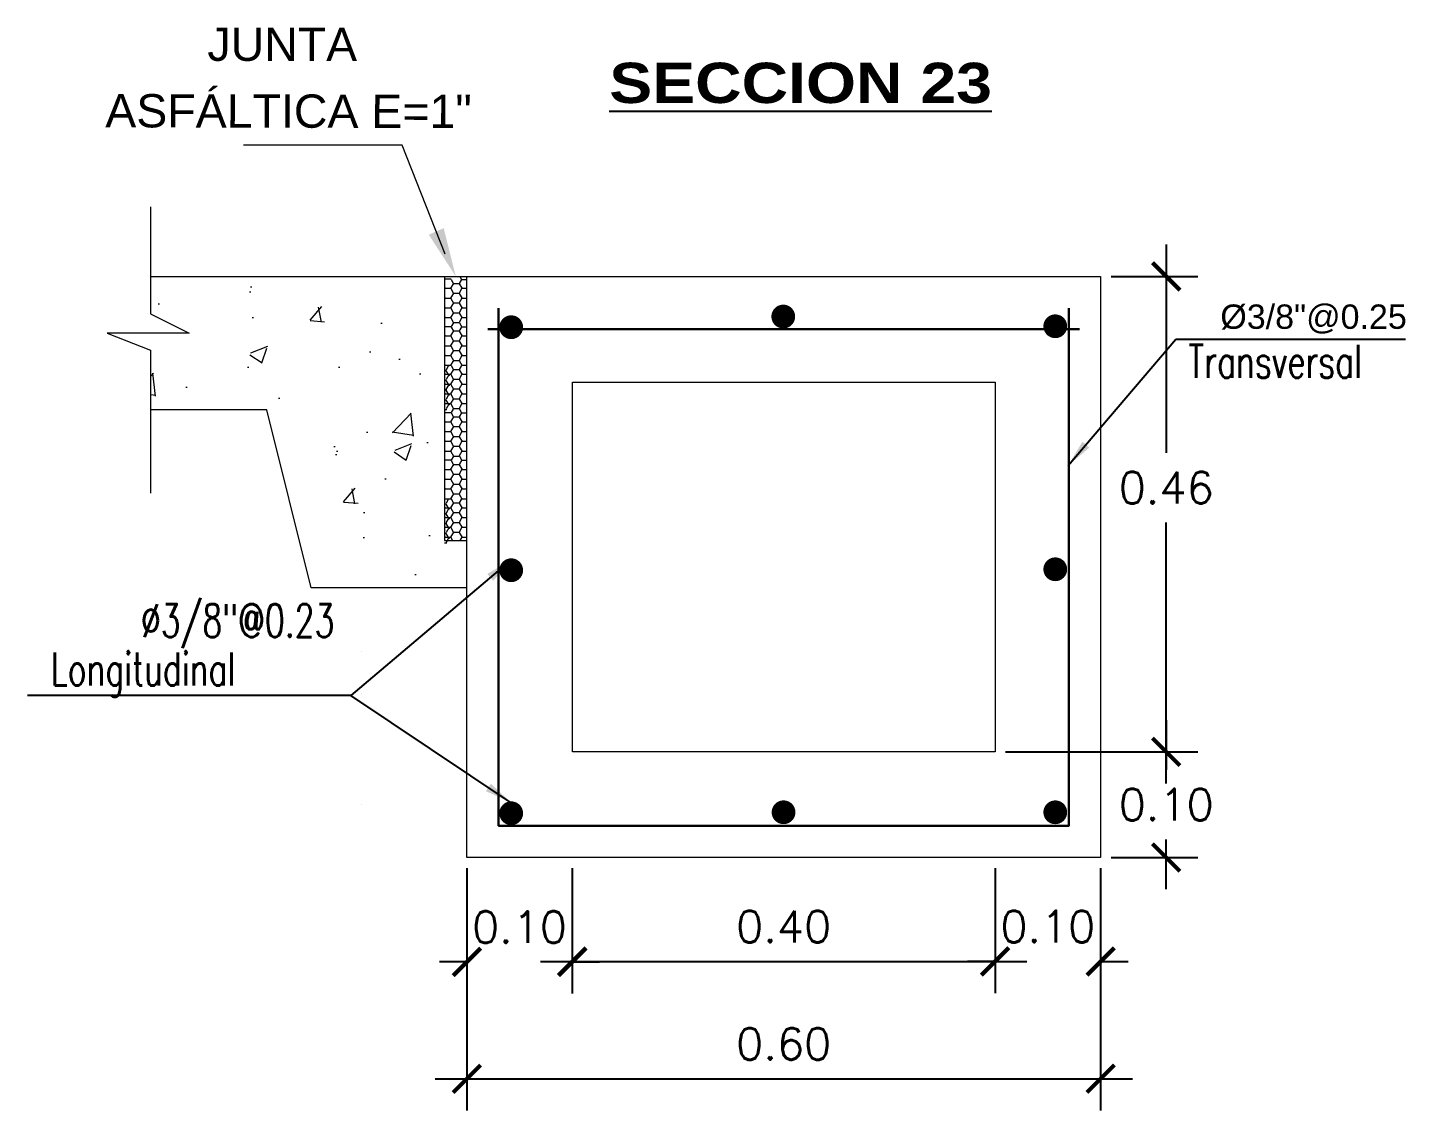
# Model space of a CAD drawing. Header units: millimetres. Extents: x 2085 to 2236, y 1365 to 1444.
# Drawn here: x 2228.003 to 2229.307, y 1434.743 to 1435.768 of the extents above; entities that cross this region are included whole.
import ezdxf

# ---------------------------------------------------------------- set-up
doc = ezdxf.new("R2010")
doc.units = ezdxf.units.MM
doc.linetypes.add('ACAD_ISO02W100', pattern=[15, 12, -3])
doc.linetypes.add('DASHED2', pattern=[0.375, 0.25, -0.125])
for name, color, linetype, lineweight in [('0.2', 32, 'ACAD_ISO02W100', 0), ('cotas', 1, 'Continuous', 15), ('linea fina 01', 189, 'Continuous', 0), ('PROYECCIONES-INT', 1, 'DASHED2', 5), ('TEXTO', 255, 'Continuous', 5)]:
    doc.layers.add(name, color=color, linetype=linetype, lineweight=lineweight)
doc.layers.add('TEX', color=3, linetype='Continuous')
doc.styles.add('COTAS', font='arial.ttf')
doc.styles.add('MtXpl_Arial_Black', font='')
doc.styles.add('ROMANS', font='romans.shx', dxfattribs={"width": 0.7})
doc.styles.add('ROMANS-DIM', font='romans.shx')
doc.styles.add('VANO', font='swissl.ttf', dxfattribs={"height": 0.2})
doc.styles.get('MtXpl_Arial_Black').set_extended_font_data('Arial Black')
doc.dimstyles.new('1-25V', dxfattribs={"dimscale": 0.2, "dimtxt": 0.18, "dimasz": 0.13, "dimexe": 0.18, "dimexo": 0.15, "dimgap": 0.1, "dimtad": 0, "dimtih": 1, "dimtoh": 1, "dimzin": 0, "dimdsep": 46, "dimtxsty": 'COTAS', "dimcen": 0.09, "dimadec": 0, "dimazin": 0, "dimtfac": 1, "dimtmove": 2, "dimatfit": 3, "dimfxl": 1, "dimtolj": 1, "dimtzin": 0, "dimarcsym": 0})
doc.dimstyles.new('20_METRIC  ARCHITECTURAL', dxfattribs={"dimscale": 0.2, "dimtxt": 0.03, "dimasz": 0.13, "dimexe": 0.15, "dimexo": 0.05, "dimgap": 0.09, "dimtad": 1, "dimtih": 1, "dimtoh": 1, "dimzin": 0, "dimdsep": 46, "dimtxsty": 'ROMANS-DIM', "dimblk": 'ARCHTICK', "dimcen": 2, "dimdle": 0.15, "dimclrd": 9, "dimclre": 9, "dimadec": 0, "dimazin": 0, "dimtfac": 1, "dimtix": 1, "dimtofl": 0, "dimtmove": 0, "dimatfit": 3, "dimfxl": 1, "dimfrac": 2, "dimtolj": 1, "dimtzin": 0, "dimarcsym": 0})

# ---------------------------------------------------------------- blocks, each defined once
blk = doc.blocks.new('_ArchTick')
at = {"color": 0, "linetype": 'ByBlock', "const_width": 0.15}
blk.add_lwpolyline([(-0.5, -0.5), (0.5, 0.5)], dxfattribs=at)
blk = doc.blocks.new('*D796')
at = {"color": 9, "lineweight": -2, "transparency": 16777216}
for p, q in [((2228.418803222299, 1434.972180030112), (2228.418803222299, 1434.742752783288)), ((2229.018803222334, 1434.972180030112), (2229.018803222334, 1434.742752783288)), ((2228.388803222299, 1434.772752783288), (2229.048803222335, 1434.772752783288))]:
    blk.add_line(p, q, dxfattribs=at)
at = {"layer": 'Defpoints', "color": 0, "transparency": 16777216}
for p in [(2228.418803222299, 1434.982180030112, 5186.962977339907), (2229.018803222334, 1434.982180030112, 5186.962977339907), (2229.018803222334, 1434.772752783288)]:
    blk.add_point(p, dxfattribs=at)
at = {"color": 9, "lineweight": -2, "transparency": 16777216, "xscale": 0.026, "yscale": 0.026, "zscale": 0.026, "rotation": 180}
blk.add_blockref('_ArchTick', (2228.418803222299, 1434.772752783288), dxfattribs=at)
at = {"color": 9, "lineweight": -2, "transparency": 16777216, "xscale": 0.026, "yscale": 0.026, "zscale": 0.026}
blk.add_blockref('_ArchTick', (2229.018803222334, 1434.772752783288), dxfattribs=at)
at = {"color": 0, "lineweight": 0, "transparency": 16777216, "insert": (2228.718803222346, 1434.805752783288), "char_height": 0.03, "attachment_point": 5, "style": 'ROMANS-DIM'}
blk.add_mtext('\\A1;0.60', dxfattribs=at)
blk = doc.blocks.new('*D797')
at = {"color": 9, "lineweight": -2, "transparency": 16777216}
for p, q in [((2229.08085973933, 1435.562180032721), (2229.08085973933, 1435.365180035329)), ((2229.028803222277, 1435.53218003272), (2229.11085973933, 1435.53218003272)), ((2229.08085973933, 1435.052179942196), (2229.08085973933, 1435.299180035329)), ((2228.9288032223, 1435.082179942196), (2229.11085973933, 1435.082179942196))]:
    blk.add_line(p, q, dxfattribs=at)
at = {"layer": 'Defpoints', "color": 0, "transparency": 16777216}
for p in [(2229.018803222277, 1435.53218003272, 5186.962977339907), (2228.9188032223, 1435.082179942196, 5186.962977339907), (2229.08085973933, 1435.082179942196)]:
    blk.add_point(p, dxfattribs=at)
at = {"color": 9, "lineweight": -2, "transparency": 16777216, "xscale": 0.026, "yscale": 0.026, "zscale": 0.026}
for p, rotation in [((2229.08085973933, 1435.53218003272), 90), ((2229.08085973933, 1435.082179942196), 270)]:
    blk.add_blockref('_ArchTick', p, dxfattribs=dict(at, rotation=rotation))
at = {"color": 0, "lineweight": 0, "transparency": 16777216, "insert": (2229.08085973933, 1435.332180035327), "char_height": 0.03, "width": 0.0914285714285714, "attachment_point": 5, "style": 'ROMANS-DIM'}
blk.add_mtext('\\A1;0.46', dxfattribs=at)
blk = doc.blocks.new('*D798')
at = {"color": 9, "lineweight": -2, "transparency": 16777216}
for p, q in [((2229.08085973933, 1435.112179942196), (2229.08085973933, 1435.065180032721)), ((2228.9288032223, 1435.082179942196), (2229.11085973933, 1435.082179942196)), ((2229.08085973933, 1434.952180031975), (2229.08085973933, 1434.999180032721)), ((2229.028803222277, 1434.982180031975), (2229.11085973933, 1434.982180031975))]:
    blk.add_line(p, q, dxfattribs=at)
at = {"layer": 'Defpoints', "color": 0, "transparency": 16777216}
for p in [(2228.9188032223, 1435.082179942196), (2229.018803222277, 1434.982180031975), (2229.08085973933, 1434.982180031975)]:
    blk.add_point(p, dxfattribs=at)
at = {"color": 9, "lineweight": -2, "transparency": 16777216, "xscale": 0.026, "yscale": 0.026, "zscale": 0.026}
for p, rotation in [((2229.08085973933, 1435.082179942196), 90), ((2229.08085973933, 1434.982180031975), 270)]:
    blk.add_blockref('_ArchTick', p, dxfattribs=dict(at, rotation=rotation))
at = {"color": 0, "lineweight": 0, "transparency": 16777216, "insert": (2229.08085973933, 1435.03218003272), "char_height": 0.03, "attachment_point": 5, "style": 'ROMANS-DIM'}
blk.add_mtext('\\A1;0.10', dxfattribs=at)
blk = doc.blocks.new('*D799')
at = {"color": 9, "lineweight": -2, "transparency": 16777216}
for p, q in [((2228.418803222299, 1434.972180031975), (2228.418803222299, 1434.853329472532)), ((2228.518523601637, 1434.972180031975), (2228.518523601637, 1434.853329472532)), ((2228.418803222299, 1434.883329472532), (2228.3928032223, 1434.883329472532)), ((2228.518523601637, 1434.883329472532), (2228.544523601637, 1434.883329472532))]:
    blk.add_line(p, q, dxfattribs=at)
at = {"layer": 'Defpoints', "color": 0, "transparency": 16777216}
for p in [(2228.418803222299, 1434.982180031975, 5186.962977339907), (2228.518523601637, 1434.982180031975, 5186.962977339907), (2228.518523601637, 1434.883329472532)]:
    blk.add_point(p, dxfattribs=at)
at = {"color": 9, "lineweight": -2, "transparency": 16777216, "xscale": 0.026, "yscale": 0.026, "zscale": 0.026}
blk.add_blockref('_ArchTick', (2228.418803222299, 1434.883329472532), dxfattribs=at)
at = {"color": 9, "lineweight": -2, "transparency": 16777216, "xscale": 0.026, "yscale": 0.026, "zscale": 0.026, "rotation": 180}
blk.add_blockref('_ArchTick', (2228.518523601637, 1434.883329472532), dxfattribs=at)
at = {"color": 0, "lineweight": 0, "transparency": 16777216, "insert": (2228.468663411968, 1434.916329472532), "char_height": 0.03, "attachment_point": 5, "style": 'ROMANS-DIM'}
blk.add_mtext('\\A1;0.10', dxfattribs=at)
blk = doc.blocks.new('*D800')
at = {"color": 9, "lineweight": -2, "transparency": 16777216}
for p, q in [((2228.518523601637, 1434.972180030112), (2228.518523601637, 1434.85375093325)), ((2228.918803222299, 1434.972180030112), (2228.918803222299, 1434.85375093325)), ((2228.488523601637, 1434.88375093325), (2228.9488032223, 1434.88375093325))]:
    blk.add_line(p, q, dxfattribs=at)
at = {"layer": 'Defpoints', "color": 0, "transparency": 16777216}
for p in [(2228.518523601637, 1434.982180030112, 10373.92595467981), (2228.918803222299, 1434.982180030112, 5186.962977339907), (2228.918803222299, 1434.88375093325)]:
    blk.add_point(p, dxfattribs=at)
at = {"color": 9, "lineweight": -2, "transparency": 16777216, "xscale": 0.026, "yscale": 0.026, "zscale": 0.026, "rotation": 180}
blk.add_blockref('_ArchTick', (2228.518523601637, 1434.88375093325), dxfattribs=at)
at = {"color": 9, "lineweight": -2, "transparency": 16777216, "xscale": 0.026, "yscale": 0.026, "zscale": 0.026}
blk.add_blockref('_ArchTick', (2228.918803222299, 1434.88375093325), dxfattribs=at)
at = {"color": 0, "lineweight": 0, "transparency": 16777216, "insert": (2228.718663411968, 1434.91675093325), "char_height": 0.03, "attachment_point": 5, "style": 'ROMANS-DIM'}
blk.add_mtext('\\A1;0.40', dxfattribs=at)
blk = doc.blocks.new('*D801')
at = {"color": 9, "lineweight": -2, "transparency": 16777216}
for p, q in [((2228.918803222299, 1434.972180030112), (2228.918803222299, 1434.85375093325)), ((2229.018803222334, 1434.972180030112), (2229.018803222334, 1434.85375093325)), ((2228.918803222299, 1434.88375093325), (2228.892803222299, 1434.88375093325)), ((2229.018803222334, 1434.88375093325), (2229.044803222334, 1434.88375093325))]:
    blk.add_line(p, q, dxfattribs=at)
at = {"layer": 'Defpoints', "color": 0, "transparency": 16777216}
for p in [(2228.918803222299, 1434.982180030112, 5186.962977339907), (2229.018803222334, 1434.982180030112, 5186.962977339907), (2229.018803222334, 1434.88375093325)]:
    blk.add_point(p, dxfattribs=at)
at = {"color": 9, "lineweight": -2, "transparency": 16777216, "xscale": 0.026, "yscale": 0.026, "zscale": 0.026}
blk.add_blockref('_ArchTick', (2228.918803222299, 1434.88375093325), dxfattribs=at)
at = {"color": 9, "lineweight": -2, "transparency": 16777216, "xscale": 0.026, "yscale": 0.026, "zscale": 0.026, "rotation": 180}
blk.add_blockref('_ArchTick', (2229.018803222334, 1434.88375093325), dxfattribs=at)
at = {"color": 0, "lineweight": 0, "transparency": 16777216, "insert": (2228.968803222317, 1434.91675093325), "char_height": 0.03, "attachment_point": 5, "style": 'ROMANS-DIM'}
blk.add_mtext('\\A1;0.10', dxfattribs=at)
blk = doc.blocks.new('TEXTO 1')
at = {"layer": 'linea fina 01', "ltscale": 0.1}
for p, q in [((-0.0508167723950521, 0.1241394892707319), (-0.2010398150864177, 0.1241394892707319)), ((-0.0100357992129006, 0.0209258095888174), (-0.0508167723950521, 0.1241394892707319))]:
    blk.add_line(p, q, dxfattribs=at)
blk.add_solid([(-0.02553807579244, 0.0394717055042122), (0, 0), (-0.0113560050455419, 0.0456207189772329)], dxfattribs=at)
at = {"layer": '0.2', "color": 251, "true_color": 0x636466, "style": 'VANO', "oblique": 359.9999999999988}
for s, p in [('JUNTA', (-0.235123199257103, 0.2039847484927009, -5186.962977339907)), ('ASFÁLTICA E=1"', (-0.331776078852684, 0.1410587300779298, -5186.962977339907))]:
    blk.add_text(s, height=0.0314999999999926, rotation=359.8799999999986, dxfattribs=at).set_placement(p)
blk = doc.blocks.new('junta asfaltica')
at = {"lineweight": 0}
h = blk.add_hatch(dxfattribs=at)
h.set_pattern_fill('AR-CONC', scale=0.01, style=0)
h.set_pattern_definition([(50, (-0.1189008341857516, -0.0700673807971271), (0.1639662020964036, -0.0143451769850128), [0.017145, -0.188595]), (355, (-0.1189008341857516, -0.0700673807971271), (-0.0317190792824724, 0.1719511607151316), [0.013716, -0.150876525753]), (100.4514446999999, (-0.1052370278862327, -0.0712628090009275), (0.1322471223813179, 0.1576059767209756), [0.01457100792, -0.1602812201399999]), (46.1842, (-0.1189008341857516, -0.0243473808466206), (0.2439711368029169, -0.0378380951394544), [0.0257175, -0.2828925]), (96.6355576099999, (-0.0985699241846305, -0.0275005307792071), (0.2136637206463527, 0.2226835121379494), [0.021856520826, -0.240422047344]), (351.18415117, (-0.1189008341857516, -0.0243473808466206), (0.2136637206584793, 0.2226835121269794), [0.020573970363, -0.226313758728]), (21, (-0.0960408341843504, -0.0357773808761977), (0.1364529521422192, -0.0920386783683789), [0.017145, -0.188595]), (326, (-0.0960408341843504, -0.0357773808761977), (0.0556218255128824, 0.1657691695100873), [0.013716, -0.150876]), (71.45144499999999, (-0.0846697548481643, -0.0434472707099758), (0.1920747773508445, 0.0737304919973147), [0.01457100792, -0.16028094384]), (37.5, (-0.1189008341857516, -0.0700673807971271), (0.0027797429255326, 0.0760995349858378), [0, -0.1490472, 0, -0.153162, 0, -0.1514475]), (7.499999999999999, (-0.1189008341857516, -0.0700673807971271), (0.0601376962592752, 0.0901625173363076), [0, -0.0873252, 0, -0.1456182, 0, -0.0577215]), (327.5, (-0.1698786341848972, -0.0700673807971271), (0.1220315356501842, -0.0051558695934061), [0, -0.05715, 0, -0.178308, 0, -0.236601]), (317.5, (-0.1927386341862984, -0.0700673807971271), (0.1333162632474163, 0.0228838419299997), [0, -0.074295, 0, -0.1184148, 0, -0.168021])])
h.paths.add_polyline_path([(-0.0210516101701615, 2.68221356e-08), (-0.2996047820056447, 2.68221356e-08), (-0.2996047820056447, -0.0354425396023999), (-0.2629513452084211, -0.0536842927335783), (-0.3405718617955244, -0.0536842927335783), (-0.2996047820056447, -0.0698087543248676), (-0.2996047820056447, -0.1263088059424717), (-0.1894634049244814, -0.1263088059424717), (-0.1473604562202126, -0.2947206035255476), (-0.0210516101701615, -0.2947206075489248)])
h = blk.add_hatch(dxfattribs=at)
h.set_pattern_fill('HONEY', scale=0.0187124216457653, angle=180, style=0)
h.set_pattern_definition([(360, (-1344.435306308298, 712.0165321929755), (0.0080206117279161, -0.0046307012336861), [0.0053470744852774, -0.0106941489705549]), (240, (-1344.435306308298, 712.0165321929755), (-0.0080206107696662, -0.0046307028934237), [0.0053470744852774, -0.0106941489705549]), (300, (-1344.435306308298, 712.0165321929755), (9.5825e-10, -0.0092614041271098), [-0.0106941489705548, 0.0053470744852774])])
h.paths.add_polyline_path([(-0.0210514743416752, -0.0843195278941949), (-0.0210514743416752, -0.1264220193027086), (-0.0160414602769379, -0.1264220193027086), (-0.0160414602769379, -0.0843195278941949)])
h = blk.add_hatch(dxfattribs=at)
h.set_pattern_fill('HONEY', scale=0.0187124216457653, angle=180, style=0)
h.set_pattern_definition([(360, (-1344.435306308298, 711.8902233816681), (0.0080206117279161, -0.0046307012336861), [0.0053470744852774, -0.0106941489705549]), (240, (-1344.435306308298, 711.8902233816681), (-0.0080206107696662, -0.0046307028934237), [0.0053470744852774, -0.0106941489705549]), (300, (-1344.435306308298, 711.8902233816681), (9.5825e-10, -0.0092614041271098), [-0.0106941489705548, 0.0053470744852774])])
h.paths.add_polyline_path([(-0.0210514743416752, -0.2106283378600438), (-0.0210514743416752, -0.2527308292685575), (-0.0160414602769379, -0.2527308292685575), (-0.0160414602769379, -0.2106283378600438)])
at = {"color": 7, "linetype": 'ByBlock', "lineweight": 0}
for p, q in [((-0.2996047820056447, 0.0657418549060367), (-0.2996047820056447, -0.0354425369203)), ((-0.2996047820056447, -0.0354425369203), (-0.2629513452084211, -0.0536842887102012)), ((-0.2629513452084211, -0.0536842887102012), (-0.3405718617955244, -0.0536842887102012)), ((-0.3405718617955244, -0.0536842887102012), (-0.2996047820056447, -0.0698087529838176)), ((-0.2996047820056447, -0.0698087529838176), (-0.2996047820056447, -0.2053593622147218))]:
    blk.add_line(p, q, dxfattribs=at)
at = {"color": 7, "lineweight": 0}
for p, q in [((-0.2996047820056447, 2.81631856e-08), (-0.0210516101701615, 2.81631856e-08)), ((-0.0210514743416752, 0), (0, 0)), ((-0.0210514743416752, 0), (-0.0210514743416752, -0.25)), ((-0.0066348896848467, 0), (-0.0049328113927913, -0.0029480829834938)), ((-1.357866495e-07, -0.2947206048668249), (-1.357866495e-07, 0)), ((-0.0210515703142846, -0.010682698041137), (-0.0205355835823866, -0.0115764141082764)), ((-0.020682943747488, -0.0112982127070609), (-0.0210515702724479, -0.0119366937874475)), ((-0.0148197005551083, -0.0027724613248665), (-0.0210514743416752, -0.0027724613248665)), ((-0.0203683337476832, -0.0113096965849309), (-0.0150212592793651, -0.0113096965849309)), ((-0.0126623334804208, -0.0066675102709723), (-0.0153358707461848, -0.0112982113657836)), ((-0.0151885115028563, -0.0115764141082764), (-0.0125149742584654, -0.0162071165441375)), ((-0.0148361946316982, -0.0029252399504003), (-0.0125149739019435, -0.0069457130134651)), ((-0.0123477220349742, -0.0066789941488423), (-0.0070006475457376, -0.0066789941488423)), ((-0.0051546604418036, -0.0029252412914502), (-0.0073152590334757, -0.0066675075888725)), ((-0.0046417228782047, -0.0112982100247336), (-0.0073152601439688, -0.0159289124608222)), ((-0.0071679010893604, -0.0069457116721878), (-0.0044943638449695, -0.0115764141082764)), ((-0.0051235891251054, -0.0029047425091449), (2.09184e-11, -0.0029047425091449)), ((-0.0043271103013467, -0.0113096965849309), (-9.55119503e-08, -0.0113096965849309)), ((-0.0210515699372991, -0.0199441029130867), (-0.0205355831840279, -0.0208378162978988)), ((-0.0206829452140482, -0.0205596175790106), (-0.0210515706708066, -0.0211980946362473)), ((-0.0203683337476832, -0.0205710987745533), (-0.0150212592793651, -0.0205710987745533)), ((-0.0126623334804208, -0.0159289138018721), (-0.0153358707461848, -0.0205596148966834)), ((-0.012662334612287, -0.0251903173327719), (-0.0153358718775962, -0.0298210184275831)), ((-0.0151885091140685, -0.0208378176391761), (-0.0125149718487592, -0.0254685200750373)), ((-0.0123477220349742, -0.0159403976797421), (-0.0070006475457376, -0.0159403976797421)), ((-0.0123477220349742, -0.0252017985283146), (-0.0070006475457376, -0.0252017985283146)), ((-0.0046417231928899, -0.0205596135556334), (-0.0073152604372808, -0.0251903146504446)), ((-0.0071678994549984, -0.0162071192264648), (-0.004494362168316, -0.0208378189802261)), ((-0.0071678997692288, -0.0254685200750373), (-0.0044943625248379, -0.0300992225108985)), ((-0.0043271103013467, -0.0205710987745533), (-9.55119503e-08, -0.0205710987745533)), ((-0.0210515702724479, -0.0292055037616592), (-0.0205355819684883, -0.0300992225108985)), ((-0.0206829452140482, -0.0298210197686331), (-0.0210515703774945, -0.0304594981669197)), ((-0.0210515698745439, -0.038466907292559), (-0.0205355807952401, -0.0393606260417983)), ((-0.0206829463459144, -0.0390824232995328), (-0.0210515704193313, -0.0397208990157196)), ((-0.0203683337476832, -0.0298325009644032), (-0.0150212592793651, -0.0298325009644032)), ((-0.0203683337476832, -0.0390939018129757), (-0.0150212592793651, -0.0390939018129757)), ((-0.012662334905599, -0.0344517195223944), (-0.0153358721709083, -0.0390824219584829)), ((-0.0151885087157098, -0.0300992225108985), (-0.0125149714504005, -0.0347299236059371)), ((-0.0123477220349742, -0.0344632034002643), (-0.0070006475457376, -0.0344632034002643)), ((-0.0046417253929576, -0.0298210197686331), (-0.0073152626373485, -0.0344517222047216)), ((-0.0046417257703979, -0.0390824232995328), (-0.0073152630357072, -0.043713125735394)), ((-0.007167897380441, -0.034729924946987), (-0.004494360114677, -0.0393606260417983)), ((-0.0043271103013467, -0.0298325009644032), (-9.55537871e-08, -0.0298325009644032)), ((-0.0043271103013467, -0.0390939018129757), (-9.55537871e-08, -0.0390939018129757)), ((-0.0149139519339769, -0.0477837949990772), (-0.0206632865078973, -0.0477837949990772)), ((-0.0126623331034352, -0.0517069253326099), (-0.0153358703478261, -0.0563376264274211)), ((-0.0151885074797065, -0.0393606260417983), (-0.0125149702348608, -0.0439913284778868)), ((-0.0125149702348608, -0.0439913284778868), (-0.014899782829616, -0.0475884993372802)), ((-0.0148361946316982, -0.0479646563528604), (-0.0125149739019435, -0.0519851307569752)), ((-0.0123477220349742, -0.0437246042490642), (-0.0070006475457376, -0.0437246042490642)), ((-0.0123477220349742, -0.0517184105515298), (-0.0070006475457376, -0.0517184105515298)), ((-0.0051546604418036, -0.0479646590351877), (-0.0073152590334757, -0.0517069253326099)), ((-0.0071679007123748, -0.0519851307569752), (-0.0044943634466108, -0.0566158305107365)), ((-0.0069412944512806, -0.0439446634054548), (-0.0051814038679368, -0.0474320340156282)), ((-0.0052986274031355, -0.0476877263188271), (2.09184e-11, -0.0476877263188271)), ((-0.0210515703142846, -0.0557221157848744), (-0.0205355839802906, -0.0566158291696866)), ((-0.020682943747488, -0.056337630450571), (-0.0210515702724479, -0.056976108849085)), ((-0.0210515699372991, -0.0649835179744969), (-0.0205355831840279, -0.0658772340416363)), ((-0.0203683337476832, -0.056349112987391), (-0.0150212592793651, -0.056349112987391)), ((-0.0126623334804208, -0.0609683302043322), (-0.0153358707461848, -0.0655990312993708)), ((-0.0151885111258707, -0.0566158305107365), (-0.0125149738601067, -0.061246532946825)), ((-0.0123477220349742, -0.0609798140824296), (-0.0070006475457376, -0.0609798140824296)), ((-0.0046417228782047, -0.0563376264274211), (-0.0073152601439688, -0.0609683275222324)), ((-0.0071678994549984, -0.061246534287875), (-0.004494362168316, -0.0658772367239635)), ((-0.0043271103013467, -0.056349112987391), (-9.55119503e-08, -0.056349112987391)), ((-0.0206829448370627, -0.0655990312993708), (-0.0210515706708066, -0.0662375083566076)), ((-0.0210515702724479, -0.0742449201643467), (-0.0205355819684883, -0.075138637572536)), ((-0.0206829452140482, -0.0748604361713206), (-0.0210515695812319, -0.0754989132285573)), ((-0.0203683337476832, -0.0656105138361909), (-0.0150212592793651, -0.0656105138361909)), ((-0.0203683337476832, -0.0748719160258133), (-0.0150212592793651, -0.0748719160258133)), ((-0.012662334612287, -0.0702297323941821), (-0.0153358718775962, -0.0748604348302706)), ((-0.015188509491054, -0.0658772353826862), (-0.0125149722466631, -0.0705079364777248)), ((-0.0151885087157098, -0.075138637572536), (-0.0125149714504005, -0.0797693400083972)), ((-0.0123477220349742, -0.0702412162720521), (-0.0070006475457376, -0.0702412162720521)), ((-0.0046417231928899, -0.0655990299580935), (-0.0073152604372808, -0.0702297310531321)), ((-0.0046417254766311, -0.0748604361713206), (-0.0073152627423951, -0.0794911386071817)), ((-0.0071678993713249, -0.0705079391598247), (-0.0044943621264792, -0.075138638913586)), ((-0.0043271103013467, -0.0656105138361909), (-9.55119503e-08, -0.0656105138361909)), ((-0.0043271103013467, -0.0748719160258133), (-9.55537871e-08, -0.0748719160258133)), ((-0.0210515698745439, -0.0835063236952465), (-0.0206477031460963, -0.0842058411240032)), ((-0.0206829463459144, -0.084121839701993), (-0.0207314448966827, -0.0842058411240032)), ((-0.0203683337476832, -0.0841333195567131), (-0.0150212592793651, -0.0841333195567131)), ((-0.012662334905599, -0.0794911372661318), (-0.0153358721709083, -0.0841218370198931)), ((-0.0126623335854674, -0.088061795532667), (-0.0153358708507767, -0.0926924979687556)), ((-0.0148361947362901, -0.0843195265531449), (-0.0125149740069901, -0.0883399996162098)), ((-0.0123477220349742, -0.0795026184619019), (-0.0070006475457376, -0.0795026184619019)), ((-0.0123477220349742, -0.088073280751587), (-0.0070006475457376, -0.088073280751587)), ((-0.0051546604836403, -0.0843195278941949), (-0.0073152590753125, -0.0880617941916171)), ((-0.0071678977783449, -0.0797693413494471), (-0.0046064829057286, -0.0842058411240032)), ((-0.0071679011521155, -0.0883399982749325), (-0.0044943638868062, -0.0929706993699711)), ((-0.0043271103013467, -0.0841333195567131), (-9.55537871e-08, -0.0841333195567131)), ((-0.0210515696230687, -0.0920769859849315), (-0.0205355836869785, -0.092970700711021)), ((-0.0206829438311615, -0.0926924993098055), (-0.0210515699791358, -0.0933309790491421)), ((-0.0210515699372991, -0.1013383868337314), (-0.0205355831840279, -0.1022321029006434)), ((-0.0206829453190949, -0.101953901499428), (-0.0210515707544801, -0.1025923812389919)), ((-0.0203683337476832, -0.0927039805053482), (-0.0150212592793651, -0.0927039805053482)), ((-0.0203683337476832, -0.101965384036248), (-0.0150212592793651, -0.101965384036248)), ((-0.0126623335431759, -0.0973232004046167), (-0.0153358707880216, -0.101953900158378)), ((-0.015188510140888, -0.092970700711021), (-0.0125149728751239, -0.0976014018058322)), ((-0.015188509197742, -0.1022321055829707), (-0.0125149719533511, -0.1068628080188319)), ((-0.0123477220349742, -0.0973346829414368), (-0.0070006475457376, -0.0973346829414368)), ((-0.0046417224803008, -0.0926924966274783), (-0.0073152597456101, -0.0973231963812396)), ((-0.0046417235698755, -0.1019538988173281), (-0.0073152608356395, -0.1065846012531892)), ((-0.0071678995386719, -0.0976014044879321), (-0.0044943622733626, -0.1022321055829707)), ((-0.0043271103013467, -0.0927039805053482), (-9.55119503e-08, -0.0927039805053482)), ((-0.0043271103013467, -0.101965384036248), (-9.55119503e-08, -0.101965384036248)), ((-0.0210515695812319, -0.1105997917054537), (-0.0205355820526165, -0.1114935077725931)), ((-0.0206829452772581, -0.1112153063713777), (-0.0210515700209726, -0.1118537820875645)), ((-0.0203683337476832, -0.1112267862260978), (-0.0150212592793651, -0.1112267862260978)), ((-0.0126623342348467, -0.1065846025942392), (-0.0153358714792376, -0.1112153050303277)), ((-0.0126623353035029, -0.115846004784089), (-0.015335872569267, -0.1204767072199502)), ((-0.0151885087157098, -0.1114935077725931), (-0.0125149714504005, -0.1161242088676317)), ((-0.0123477220349742, -0.1065960851310592), (-0.0070006475457376, -0.1065960851310592)), ((-0.0123477220349742, -0.115857488661959), (-0.0070006475457376, -0.115857488661959)), ((-0.0046417250787272, -0.1112153063713777), (-0.0073152623649548, -0.115846006125139)), ((-0.0071678984072605, -0.1068628080188319), (-0.0044943611624149, -0.1114935091138705)), ((-0.0071678974850329, -0.1161242115497316), (-0.0044943602197236, -0.1207549139855928)), ((-0.0043271103013467, -0.1112267862260978), (-9.55537871e-08, -0.1112267862260978)), ((-0.1894634049244814, -0.1263088032603719), (-0.2996047820056447, -0.1263088032603719)), ((-0.1473604562202126, -0.2947206021844977), (-0.1894634049244814, -0.1263088032603719)), ((-0.0210515698745439, -0.1198611925542536), (-0.0205355807952401, -0.1207549126445428)), ((-0.0206829459475557, -0.1204767085612275), (-0.0210515700209726, -0.121115182936137)), ((-0.0148197005551083, -0.1290812712907154), (-0.0210514743416752, -0.1290812712907154)), ((-0.0203683337476832, -0.1204881884157203), (-0.0150212592793651, -0.1204881884157203)), ((-0.0151885076052167, -0.1207549126445428), (-0.0125149703189891, -0.1253856150806314)), ((-0.0148361946316982, -0.1292340499162492), (-0.0125149739019435, -0.133254524320364)), ((-0.0129228676319144, -0.1255586645006588), (-0.0148348480788627, -0.1288070999084994)), ((-0.0123477220349742, -0.1251188908515814), (-0.0070006475457376, -0.1251188908515814)), ((-0.0073218910883952, -0.1251188908515814), (-0.0049328113927913, -0.1292568942903927)), ((-0.0046417261683018, -0.1204767085612275), (-0.0073152634336111, -0.1251074109970887)), ((-0.0051546604418036, -0.1292340525983491), (-0.0073152590334757, -0.1329763188957713)), ((-0.0051235891251054, -0.1292135524749938), (2.09184e-11, -0.1292135524749938)), ((-0.0043271103013467, -0.1204881884157203), (-9.55537871e-08, -0.1204881884157203)), ((-0.0210515703142846, -0.1369915093480358), (-0.0205355835823866, -0.1378852240741253)), ((-0.020682943747488, -0.1376070226729098), (-0.0210515702724479, -0.1382455037532964)), ((-0.0203683337476832, -0.1376185065507798), (-0.0150212592793651, -0.1376185065507798)), ((-0.0126623334804208, -0.1329763215778712), (-0.0153358707461848, -0.1376070213316325)), ((-0.0126623334804208, -0.142237723767721), (-0.0153358707461848, -0.1468684262038096)), ((-0.0151885115028563, -0.1378852240741253), (-0.0125149742584654, -0.1425159265099865)), ((-0.0123477220349742, -0.1329878041146912), (-0.0070006475457376, -0.1329878041146912)), ((-0.0123477220349742, -0.1422492089866409), (-0.0070006475457376, -0.1422492089866409)), ((-0.0046417228782047, -0.1376070199905826), (-0.0073152601439688, -0.1422377224266711)), ((-0.0071679010893604, -0.1332545229793141), (-0.0044943638449695, -0.1378852240741253)), ((-0.0071678994549984, -0.1425159291923137), (-0.004494362168316, -0.1471466302871249)), ((-0.0043271103013467, -0.1376185065507798), (-9.55119503e-08, -0.1376185065507798)), ((-0.0210515699372991, -0.1462529128789356), (-0.0205355831840279, -0.1471466276050251)), ((-0.0206829452140482, -0.1468684275448595), (-0.0210515706708066, -0.1475069046020963)), ((-0.0210515702724479, -0.1555143137275081), (-0.0205355819684883, -0.1564080324767474)), ((-0.0206829452140482, -0.156129829734482), (-0.0210515703774945, -0.156768309474046)), ((-0.0203683337476832, -0.1468799073993523), (-0.0150212592793651, -0.1468799073993523)), ((-0.0203683337476832, -0.1561413109302521), (-0.0150212592793651, -0.1561413109302521)), ((-0.012662334612287, -0.1514991259575709), (-0.0153358718775962, -0.156129828393432)), ((-0.0151885091140685, -0.147146628946075), (-0.0125149718487592, -0.1517773300408862)), ((-0.0151885087157098, -0.1564080324767474), (-0.0125149714504005, -0.1610387349128359)), ((-0.0123477220349742, -0.1515106098354408), (-0.0070006475457376, -0.1515106098354408)), ((-0.0046417231928899, -0.1468684248625323), (-0.0073152604372808, -0.1514991246162936)), ((-0.0046417253929576, -0.156129829734482), (-0.0073152626373485, -0.1607605321705705)), ((-0.0071678997692288, -0.1517773300408862), (-0.0044943625248379, -0.1564080324767474)), ((-0.0043271103013467, -0.1468799073993523), (-9.55119503e-08, -0.1468799073993523)), ((-0.0043271103013467, -0.1561413109302521), (-9.55537871e-08, -0.1561413109302521)), ((-0.0210515698745439, -0.1647757172584079), (-0.0205355807952401, -0.1656694360076472)), ((-0.0206829463459144, -0.1653912332653817), (-0.0210515704193313, -0.1660297089815685)), ((-0.0203683337476832, -0.1654027131198745), (-0.0150212592793651, -0.1654027131198745)), ((-0.012662334905599, -0.1607605308292932), (-0.0153358721709083, -0.1653912319243318)), ((-0.0151885074797065, -0.1656694360076472), (-0.0125149702348608, -0.1703001384437357)), ((-0.0123477220349742, -0.1607720133661132), (-0.0070006475457376, -0.1607720133661132)), ((-0.0046417257703979, -0.1653912332653817), (-0.0073152630357072, -0.1700219357012429)), ((-0.007167897380441, -0.1610387362538859), (-0.004494360114677, -0.1656694360076472)), ((-0.0043271103013467, -0.1654027131198745), (-9.55537871e-08, -0.1654027131198745)), ((-0.0210515703142846, -0.1820309257507233), (-0.0205355839802906, -0.1829246404765854)), ((-0.0149139519339769, -0.1740926049649261), (-0.0206632865078973, -0.1740926049649261)), ((-0.0126623331034352, -0.1780157352984588), (-0.0153358703478261, -0.18264643773432)), ((-0.0125149702348608, -0.1703001384437357), (-0.014899782829616, -0.1738973093031291)), ((-0.0148361946316982, -0.1742734676599866), (-0.0125149739019435, -0.1782939407228241)), ((-0.0123477220349742, -0.1700334142149131), (-0.0070006475457376, -0.1700334142149131)), ((-0.0123477220349742, -0.1780272218584287), (-0.0070006475457376, -0.1780272218584287)), ((-0.0051546604418036, -0.1742734690010366), (-0.0073152590334757, -0.1780157352984588)), ((-0.0071679007123748, -0.1782939407228241), (-0.0044943634466108, -0.1829246418178627)), ((-0.0069412944512806, -0.1702534747123536), (-0.0051814038679368, -0.1737408453225271)), ((-0.0052986274031355, -0.173996536284676), (2.09184e-11, -0.173996536284676)), ((-0.020682943747488, -0.1826464404164198), (-0.0210515702724479, -0.1832849188149339)), ((-0.0210515699372991, -0.1912923279403458), (-0.0205355831840279, -0.1921860440074852)), ((-0.0206829448370627, -0.1919078412652197), (-0.0210515706708066, -0.1925463196635064)), ((-0.0203683337476832, -0.1826579229532399), (-0.0150212592793651, -0.1826579229532399)), ((-0.0203683337476832, -0.1919193238020398), (-0.0150212592793651, -0.1919193238020398)), ((-0.0126623334804208, -0.1872771388291312), (-0.0153358707461848, -0.1919078412652197)), ((-0.0151885111258707, -0.1829246418178627), (-0.0125149738601067, -0.1875553429126739)), ((-0.015188509491054, -0.1921860453485351), (-0.0125149722466631, -0.1968167477846236)), ((-0.0123477220349742, -0.1872886240482785), (-0.0070006475457376, -0.1872886240482785)), ((-0.0046417228782047, -0.18264643773432), (-0.0073152601439688, -0.1872771374880813)), ((-0.0046417231928899, -0.1919078399239424), (-0.0073152604372808, -0.196538542360031)), ((-0.0071678994549984, -0.1875553442537239), (-0.004494362168316, -0.1921860466898124)), ((-0.0043271103013467, -0.1826579229532399), (-9.55119503e-08, -0.1826579229532399)), ((-0.0043271103013467, -0.1919193238020398), (-9.55119503e-08, -0.1919193238020398)), ((-0.0210515702724479, -0.2005537301301956), (-0.0205355819684883, -0.2014474475383849)), ((-0.0206829452140482, -0.2011692461371695), (-0.0210515695812319, -0.2018077231944062)), ((-0.0203683337476832, -0.2011807273327122), (-0.0150212592793651, -0.2011807273327122)), ((-0.012662334612287, -0.1965385437010809), (-0.0153358718775962, -0.2011692447961195)), ((-0.012662334905599, -0.2057999458909308), (-0.0153358721709083, -0.2104306483267919)), ((-0.0151885087157098, -0.2014474475383849), (-0.0125149714504005, -0.2060781499742461)), ((-0.0123477220349742, -0.196550026237901), (-0.0070006475457376, -0.196550026237901)), ((-0.0123477220349742, -0.2058114284277508), (-0.0070006475457376, -0.2058114284277508)), ((-0.0046417254766311, -0.2011692461371695), (-0.0073152627423951, -0.2057999485730306)), ((-0.0071678993713249, -0.1968167491256736), (-0.0044943621264792, -0.2014474488794349)), ((-0.0071678977783449, -0.206078151315296), (-0.0046064829057286, -0.2105146510898521)), ((-0.0043271103013467, -0.2011807273327122), (-9.55537871e-08, -0.2011807273327122)), ((-0.0210515698745439, -0.2098151336610954), (-0.0206477031460963, -0.2105146510898521)), ((-0.0210515696230687, -0.2183857959507804), (-0.0205355836869785, -0.2192795106768699)), ((-0.0206829438311615, -0.2190013092756544), (-0.0210515699791358, -0.219639789014991)), ((-0.0206829463459144, -0.2104306496678419), (-0.0207314448966827, -0.2105146510898521)), ((-0.0203683337476832, -0.210442129522562), (-0.0150212592793651, -0.210442129522562)), ((-0.0203683337476832, -0.2190127918124745), (-0.0150212592793651, -0.2190127918124745)), ((-0.0126623335854674, -0.2143706054985159), (-0.0153358708507767, -0.2190013079346045)), ((-0.015188510140888, -0.2192795106768699), (-0.0125149728751239, -0.2239102131127311)), ((-0.0148361947362901, -0.2106283365189938), (-0.0125149740069901, -0.2146488095820587)), ((-0.0123477220349742, -0.2143820907174359), (-0.0070006475457376, -0.2143820907174359)), ((-0.0051546604836403, -0.2106283378600438), (-0.0073152590753125, -0.214370604157466)), ((-0.0046417224803008, -0.2190013065933272), (-0.0073152597456101, -0.2236320076883658)), ((-0.0071679011521155, -0.2146488068997314), (-0.0044943638868062, -0.21927950933582)), ((-0.0043271103013467, -0.210442129522562), (-9.55537871e-08, -0.210442129522562)), ((-0.0043271103013467, -0.2190127918124745), (-9.55119503e-08, -0.2190127918124745)), ((-0.0210515699372991, -0.2276471981406303), (-0.0205355831840279, -0.2285409128664924)), ((-0.0206829453190949, -0.2282627128063268), (-0.0210515707544801, -0.2289011898635636)), ((-0.0203683337476832, -0.2282741940020969), (-0.0150212592793651, -0.2282741940020969)), ((-0.0126623335431759, -0.2236320090294157), (-0.0153358707880216, -0.2282627101242269)), ((-0.0126623342348467, -0.2328934125600881), (-0.0153358714792376, -0.2375241149961766)), ((-0.015188509197742, -0.2285409168898695), (-0.0125149719533511, -0.2331716179846808)), ((-0.0123477220349742, -0.2236434929072857), (-0.0070006475457376, -0.2236434929072857)), ((-0.0123477220349742, -0.2329048964381855), (-0.0070006475457376, -0.2329048964381855)), ((-0.0046417235698755, -0.228262708783177), (-0.0073152608356395, -0.2328934112190382)), ((-0.0071678995386719, -0.223910214453781), (-0.0044943622733626, -0.2285409168898695)), ((-0.0071678984072605, -0.2331716179846808), (-0.0044943611624149, -0.2378023190797194)), ((-0.0043271103013467, -0.2282741940020969), (-9.55119503e-08, -0.2282741940020969)), ((-0.0210515695812319, -0.2369086016713027), (-0.0205355820526165, -0.2378023177384421)), ((-0.0206829452772581, -0.2375241163372266), (-0.0210515700209726, -0.2381625920534134)), ((-0.0210515698745439, -0.2461700025201026), (-0.0205355807952401, -0.2470637226103918)), ((-0.0206829459475557, -0.2467855185270764), (-0.0210515700209726, -0.2474239942430358)), ((-0.0203683337476832, -0.2375355961919467), (-0.0150212592793651, -0.2375355961919467)), ((-0.0203683337476832, -0.2467969983815692), (-0.0150212592793651, -0.2467969983815692)), ((-0.0126623353035029, -0.2421548147499379), (-0.015335872569267, -0.2467855171857991)), ((-0.0151885087157098, -0.2378023177384421), (-0.0125149714504005, -0.2424330188334807)), ((-0.0151885076052167, -0.2470637226103918), (-0.0134932470714375, -0.25)), ((-0.0123477220349742, -0.2421662986278079), (-0.0070006475457376, -0.2421662986278079)), ((-0.0046417250787272, -0.2375241163372266), (-0.0073152623649548, -0.2421548174320378)), ((-0.0071678974850329, -0.2424330228566305), (-0.0044943602197236, -0.2470637239514417)), ((-0.0046417261683018, -0.2467855185270764), (-0.0064976078897416, -0.25)), ((-0.0043271103013467, -0.2375355961919467), (-9.55537871e-08, -0.2375355961919467)), ((-0.0043271103013467, -0.2467969983815692), (-9.55537871e-08, -0.2467969983815692)), ((-0.0210514743416752, -0.25), (-1.357866495e-07, -0.25)), ((-1.357866495e-07, -0.2947206048668249), (-0.1473604562202126, -0.2947206021844977))]:
    blk.add_line(p, q, dxfattribs=at)
blk.add_blockref('TEXTO 1', (-0.0105257371706102, 0), dxfattribs=at)
blk = doc.blocks.new('*U581')
at = {"color": 5, "const_width": 0.01125}
blk.add_lwpolyline([(-0.0056249999999984, 0, 1), (0.0056249999999984, 0, 1)], format="xyb", close=True, dxfattribs=at)
blk = doc.blocks.new('*U580')
at = {"layer": 'cotas', "color": 0, "linetype": 'ByBlock', "lineweight": -2}
blk.add_blockref('*U581', (0, 0), dxfattribs=at)
at = {"layer": 'cotas', "color": 0, "linetype": 'ByBlock', "lineweight": -2, "transparency": 16777216}
for p in [(0.23, 0), (0.4600000000000001, 0)]:
    blk.add_blockref('*U581', p, dxfattribs=at)
blk = doc.blocks.new('*U579')
at = {"color": 5, "const_width": 0.01125}
blk.add_lwpolyline([(-0.0056249999999984, 0, 1), (0.0056249999999984, 0, 1)], format="xyb", close=True, dxfattribs=at)
blk = doc.blocks.new('*U582')
at = {"layer": 'cotas', "color": 0, "linetype": 'ByBlock', "lineweight": -2}
blk.add_blockref('*U579', (0, 0), dxfattribs=at)
blk = doc.blocks.new('*U584')
at = {"color": 5, "const_width": 0.01125}
blk.add_lwpolyline([(-0.0056249999999984, 0, 1), (0.0056249999999984, 0, 1)], format="xyb", close=True, dxfattribs=at)
blk = doc.blocks.new('*U583')
at = {"layer": 'cotas', "color": 0, "linetype": 'ByBlock', "lineweight": -2}
blk.add_blockref('*U584', (0, 0), dxfattribs=at)
at = {"layer": 'cotas', "color": 0, "linetype": 'ByBlock', "lineweight": -2, "transparency": 16777216}
for p in [(0.23, 0), (0.4600000000000001, 0)]:
    blk.add_blockref('*U584', p, dxfattribs=at)
blk = doc.blocks.new('*U585')
at = {"color": 5, "const_width": 0.01125}
blk.add_lwpolyline([(-0.0056249999999984, 0, 1), (0.0056249999999984, 0, 1)], format="xyb", close=True, dxfattribs=at)
blk = doc.blocks.new('*U586')
at = {"layer": 'cotas', "color": 0, "linetype": 'ByBlock', "lineweight": -2}
blk.add_blockref('*U585', (0, 0), dxfattribs=at)

msp = doc.modelspace()

# ---------------------------------------------------------------- linework, layer by layer
at = {"color": 5, "lineweight": 0}
msp.add_line((2228.418803222241, 1435.53218003272, 5186.962977339907), (2228.468803222229, 1435.53218003272, 5186.962977339907), dxfattribs=at)
at = {"color": 84, "lineweight": 0}
for p, q in [((2228.418803222241, 1435.53218003272, 5186.962977339907), (2229.018803222276, 1435.53218003272, 5186.962977339907)), ((2228.418803222299, 1434.982180031975, 5186.962977339907), (2228.418803222299, 1435.53218003272, 5186.962977339907)), ((2229.018803222276, 1435.53218003272, 5186.962977339907), (2229.018803222276, 1434.982180031975, 5186.962977339907)), ((2228.518803222218, 1435.432180033093, 5186.962977339907), (2228.918803113626, 1435.432180033093, 5186.962977339907)), ((2228.518803222276, 1435.082180031602, 5186.962977339907), (2228.518803222276, 1435.432180033093, 5186.962977339907)), ((2228.918803222416, 1435.432180033093, 5186.962977339907), (2228.918803222299, 1435.082180031602, 5186.962977339907)), ((2228.918803222299, 1435.082180031602, 5186.962977339907), (2228.518803222276, 1435.082180031602, 5186.962977339907)), ((2229.018803222276, 1434.982180031975, 5186.962977339907), (2228.418803222299, 1434.982180031975, 5186.962977339907))]:
    msp.add_line(p, q, dxfattribs=at)
at = {"color": 6, "lineweight": 30}
msp.add_line((2228.43880322226, 1435.482180031975, 5186.962977339907), (2228.998803086459, 1435.482180033838, 5186.962977339907), dxfattribs=at)
at = {"lineweight": 0}
for p, q in [((2228.318803222206, 1435.176657668342, 5186.962977339907), (2228.318803358005, 1435.176657668342, 5186.962977339907)), ((2228.318803358005, 1435.137459435527, 5186.962977339907), (2228.318803222206, 1435.137459435527, 5186.962977339907))]:
    msp.add_line(p, q, dxfattribs=at)
at = {"color": 172, "lineweight": 0}
msp.add_line((2228.318803222206, 1435.03218003272, 5186.962977339907), (2228.318803222206, 1435.03218003272, 5186.962977339907), dxfattribs=at)
msp.add_line((2228.318803222206, 1435.03218003272, 5186.962977339907), (2228.318803222206, 1435.03218003272, 5186.962977339907), dxfattribs=at)
at = {"color": 6, "lineweight": 30, "elevation": 5186.962977339907}
msp.add_lwpolyline([(2228.988803222248, 1435.50218003339), (2228.988803222306, 1435.012180031304), (2228.448803222211, 1435.012180031304), (2228.448803222211, 1435.50218003339)], dxfattribs=at)
at = {"layer": 'PROYECCIONES-INT'}
msp.add_line((2228.978966930005, 1435.485770761063, 5186.96297733991), (2228.981551483561, 1435.484311700825, 5186.96297733991), dxfattribs=at)

# ---------------------------------------------------------------- block references
at = {"color": 84, "lineweight": 0}
msp.add_blockref('junta asfaltica', (2228.418803222241, 1435.53218003272, 5186.962977339907), dxfattribs=at)
at = {"layer": 'cotas'}
for name, p, rotation in [('*U586', (2228.71833235188, 1435.494136502062, 5186.962977339907), 270), ('*U580', (2228.460775131298, 1435.024030174156, 5186.962977339907), 89.99999999999999), ('*U583', (2228.97584616538, 1435.024927371209, 5186.962977339907), 89.99999999999999), ('*U582', (2228.718604083169, 1435.024951753234, 5186.962977339907), 270)]:
    msp.add_blockref(name, p, dxfattribs=dict(at, rotation=rotation))

# ---------------------------------------------------------------- texts
at = {"layer": 'cotas', "insert": (2229.308616950231, 1435.49171188197, 5186.962977339907), "char_height": 0.02304, "attachment_point": 6, "style": 'COTAS'}
msp.add_mtext('Ø3/8"@0.25', dxfattribs=at)
at = {"layer": 'TEX', "color": 7, "linetype": 'Continuous', "lineweight": 5, "char_height": 0.0313, "style": 'ROMANS'}
for s, insert, attachment_point in [('Transversal', (2229.101856270394, 1435.467273601358, 5186.962977339907), 1), ('Ø3/8"@0.23', (2228.293375182369, 1435.201201654066, 5186.962977339907), 6), ('Longitudinal', (2228.024980986837, 1435.176080855568, 5186.962977339907), 1)]:
    msp.add_mtext(s, dxfattribs=dict(at, insert=insert, attachment_point=attachment_point))
at = {"layer": 'TEXTO', "color": 18, "lineweight": -3, "true_color": 0x000000, "style": 'MtXpl_Arial_Black'}
msp.add_text('%%USECCION 23', height=0.0381047372466604, dxfattribs=at).set_placement((2228.553627976271, 1435.696258191978))

# ---------------------------------------------------------------- dimensions: what is measured, and where the dimension line sits
at = {"lineweight": 0}
dim = msp.add_linear_dim(base=(2229.08085973933, 1435.082179942196), p1=(2229.018803222276, 1435.53218003272, 5186.962977339907), p2=(2228.918803222299, 1435.082179942195, 5186.962977339907), angle=90, text='0.46', dimstyle='20_METRIC  ARCHITECTURAL', override={"dimtxt": 0.15}, dxfattribs=at)
dim.commit()
dim.dimension.update_dxf_attribs({"geometry": '*D797', "text_midpoint": (2229.08085973933, 1435.332180035327), "dimtype": 160})
dim = msp.add_linear_dim(base=(2229.08085973933, 1434.982180031975, 5186.962977339907), p1=(2228.918803222299, 1435.082179942195, 5186.962977339907), p2=(2229.018803222276, 1434.982180031975, 5186.962977339907), angle=90, dimstyle='20_METRIC  ARCHITECTURAL', override={"dimtxt": 0.15}, dxfattribs=at)
dim.commit()
dim.dimension.update_dxf_attribs({"geometry": '*D798', "text_midpoint": (2229.08085973933, 1435.03218003272, 5186.962977339907), "dimtype": 160})
for base, p1, p2, picture, middle in [((2229.018803222334, 1434.772752783288), (2228.418803222299, 1434.982180030112, 5186.962977339907), (2229.018803222334, 1434.982180030112, 5186.962977339907), '*D796', (2228.718803222346, 1434.772752783288)), ((2228.918803222299, 1434.88375093325), (2228.518523601637, 1434.982180030112, 10373.92595467981), (2228.918803222299, 1434.982180030112, 5186.962977339907), '*D800', (2228.718663411968, 1434.88375093325))]:
    dim = msp.add_linear_dim(base=base, p1=p1, p2=p2, dimstyle='20_METRIC  ARCHITECTURAL', override={"dimtxt": 0.15}, dxfattribs=at)
    dim.commit()
    dim.dimension.update_dxf_attribs({"geometry": picture, "text_midpoint": middle, "dimtype": 160})
for base, p1, p2, picture, middle in [((2228.518523601637, 1434.883329472532), (2228.418803222299, 1434.982180031975, 5186.962977339907), (2228.518523601637, 1434.982180031975, 5186.962977339907), '*D799', (2228.468663411968, 1434.916329472532)), ((2229.018803222334, 1434.88375093325), (2228.918803222299, 1434.982180030112, 5186.962977339907), (2229.018803222334, 1434.982180030112, 5186.962977339907), '*D801', (2228.968803222317, 1434.91675093325))]:
    dim = msp.add_linear_dim(base=base, p1=p1, p2=p2, dimstyle='20_METRIC  ARCHITECTURAL', override={"dimtxt": 0.15}, dxfattribs=at)
    dim.commit()
    dim.dimension.update_dxf_attribs({"geometry": picture, "text_midpoint": middle})

# ---------------------------------------------------------------- leaders
at = {"layer": 'cotas'}
msp.add_leader([(2228.987978366665, 1435.353110673865, 5186.962977339907), (2229.089993543047, 1435.472715682377, 5186.962977339907), (2229.307334794368, 1435.472715682377, 5186.962977339907)], dimstyle='1-25V', override={"dimgap": 0.1, "dimtad": 0}, dxfattribs=at)
for points in [[(2228.460775131298, 1435.264030176242, 5186.962977339907), (2228.309071225751, 1435.135578739484, 5186.962977339907), (2228.002923931807, 1435.135578739484, 5186.962977339907)], [(2228.460775131298, 1435.034030175795, 5186.962977339907), (2228.309071225751, 1435.135578739484, 5186.962977339907)]]:
    msp.add_leader(points, dimstyle='1-25V', dxfattribs=at)

doc.saveas('drawing.dxf')
